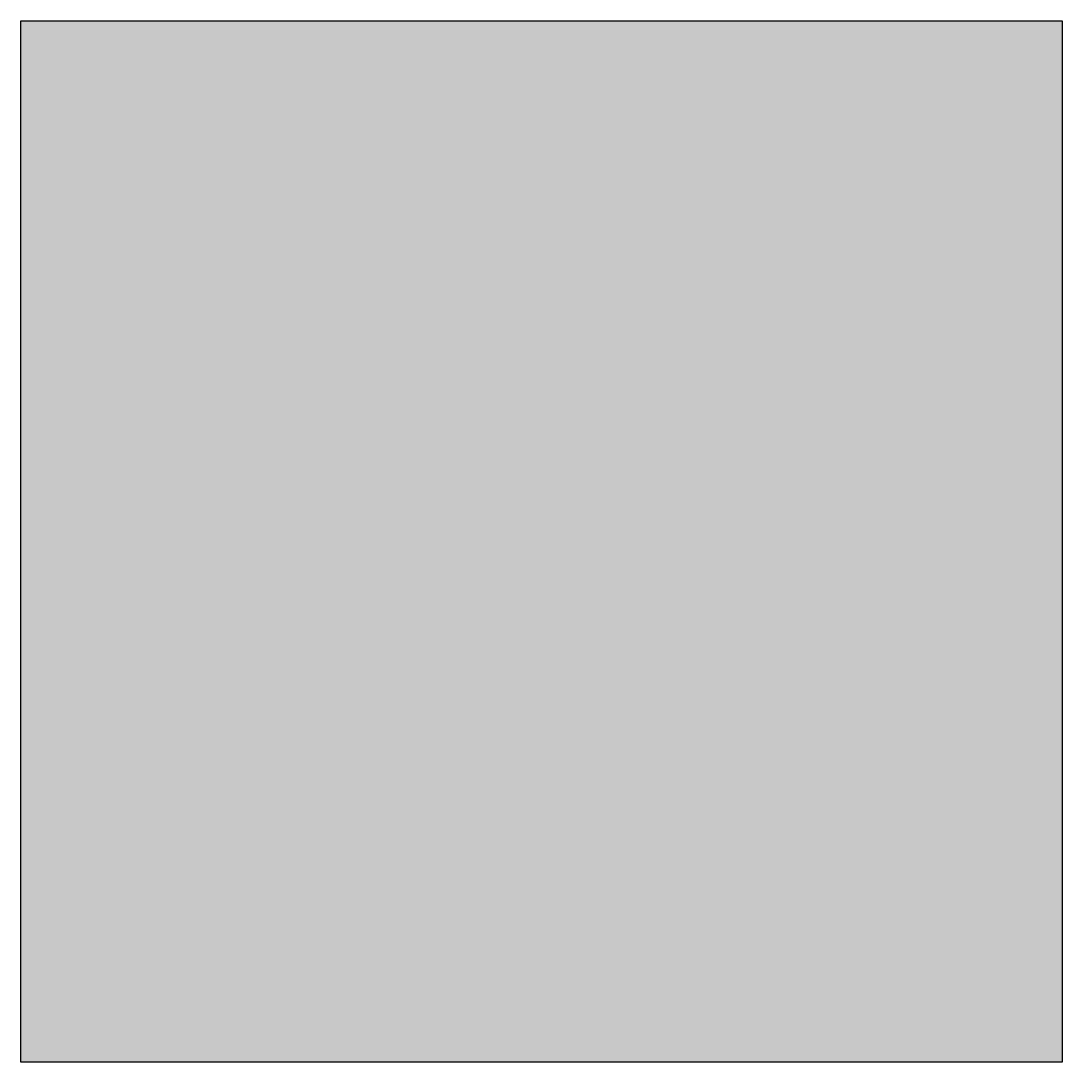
# Model space of a CAD drawing. Header units: metres. Extents: x 0 to 1, y 0 to 1.
import ezdxf

# ---------------------------------------------------------------- set-up
doc = ezdxf.new("R2010")
doc.units = ezdxf.units.M

msp = doc.modelspace()

# ---------------------------------------------------------------- linework, layer by layer
msp.add_lwpolyline([(0, 1), (1, 1), (1, 0), (0, 0)], close=True)
msp.add_solid([(0, 1), (1, 1), (0, 0), (1, 0)])

doc.saveas('drawing.dxf')
